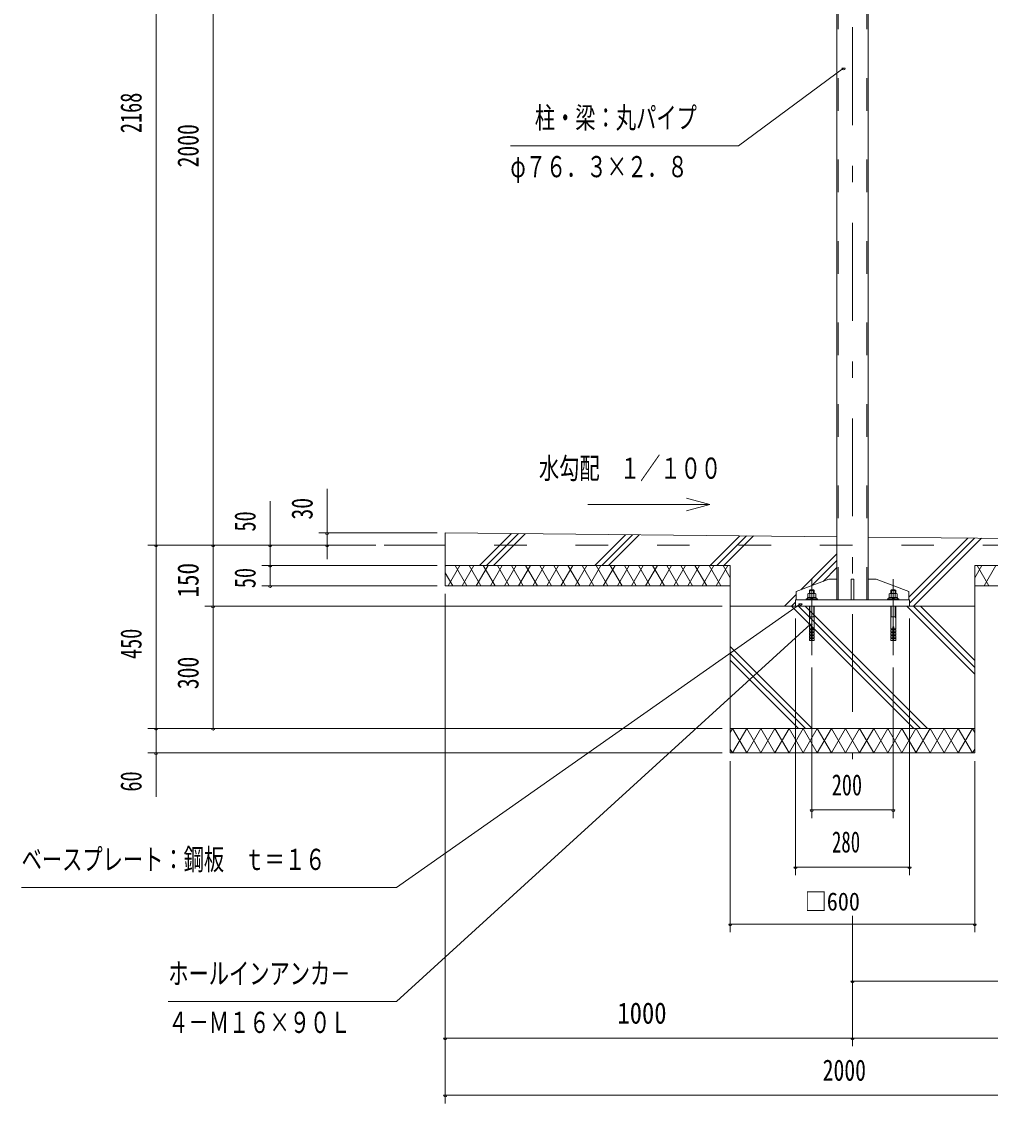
# Model space of a CAD drawing. Units: millimetres, scale not verified, with parts at other scales. Extents: x -22476 to 22466, y -10500 to 10500.
# Drawn here: x 10405 to 16351, y -2830 to 3806 of the extents above; entities that cross this region are included whole.
import ezdxf
from ezdxf.enums import TextEntityAlignment as Align

# ---------------------------------------------------------------- set-up
doc = ezdxf.new("R2010")
doc.units = ezdxf.units.MM
doc.header["$LTSCALE"] = 50
doc.linetypes.add('USER2', pattern=[10, 4, -6])
doc.linetypes.add('USER3', pattern=[24, 12, -5, 2, -5])
for name, color, linetype, lineweight in [('0-6_2-0BOLD', 7, 'Continuous', 18), ('0-7_2-1HIDDEN', 3, 'USER2', 18), ('0-8_2-2CENTER', 3, 'USER3', 18), ('0-9_2-4THIN', 4, 'Continuous', 18), ('0-A_2-5DIM', 3, 'Continuous', 18), ('0-B_2-6HATCH', 2, 'Continuous', 18)]:
    doc.layers.add(name, color=color, linetype=linetype, lineweight=lineweight)
doc.styles.add('ＭＳ ゴシック', font='')
doc.styles.get('ＭＳ ゴシック').set_extended_font_data('MS Gothic')

msp = doc.modelspace()

# ---------------------------------------------------------------- linework, layer by layer
at = {"layer": '0-6_2-0BOLD'}
for p, q in [((15409.22, 259.93), (15409.22, 4971.62)), ((15599.97, 4513.56), (15599.97, 259.93)), ((13004.59, 669.93), (13004.59, 344.93)), ((15409.22, 645.88), (13004.6, 669.93)), ((17701.21, 622.96), (15599.97, 643.98)), ((13004.59, 594.93), (12629.58, 594.93)), ((13004.6, 344.93), (14754.59, 344.93)), ((15497.1, 259.93), (15497.1, 384.93)), ((16254.59, 344.93), (17504.59, 344.93)), ((15159.22, 259.93), (15159.22, 309.93)), ((15227.72, 265.68), (15227.72, 273.18)), ((15230.06, 295.92), (15230.06, 273.18)), ((15239.6, 316.41), (15269.6, 316.41)), ((15242.33, 273.18), (15242.33, 295.92)), ((15247.1, 265.68), (15254.6, 273.18)), ((15262.1, 273.18), (15254.6, 265.68)), ((15266.87, 295.92), (15266.87, 273.18)), ((15289.6, 265.68), (15289.6, 259.93)), ((15744.6, 321.41), (15739.6, 316.41)), ((15742.33, 295.92), (15742.33, 273.18)), ((15747.1, 273.18), (15754.6, 265.68)), ((15762.09, 265.68), (15754.6, 273.18)), ((15766.86, 273.18), (15766.86, 295.92)), ((14754.59, 219.93), (16254.59, 219.93)), ((15239.59, 80.94), (15239.59, 219.93)), ((15854.6, 219.93), (15854.6, 259.93)), ((15239.59, 154.03), (15269.59, 154.03)), ((15739.59, 154.03), (15769.6, 154.03)), ((15239.59, 80.94), (15251.59, 80.94)), ((15251.59, 74.94), (15239.59, 74.94)), ((15742.59, 80.94), (15739.59, 74.94)), ((15239.59, 56.94), (15251.59, 56.94)), ((15239.59, 44.94), (15251.59, 44.94)), ((15251.59, 38.94), (15239.59, 38.94)), ((15239.59, 26.94), (15251.59, 26.94)), ((15251.59, 20.94), (15239.59, 20.94)), ((15266.59, 62.94), (15269.59, 56.94)), ((15266.59, 44.94), (15269.59, 38.94)), ((15266.59, 26.94), (15269.59, 20.94)), ((15742.59, 62.94), (15739.59, 56.94)), ((15742.59, 44.94), (15739.59, 38.94)), ((15739.59, 26.94), (15751.59, 26.94)), ((15751.59, 20.94), (15739.59, 20.94)), ((15769.6, 38.94), (15766.59, 44.94)), ((16254.59, -530.07), (14754.59, -530.07))]:
    msp.add_line(p, q, dxfattribs=at)
for points in [[(17504.59, 469.93), (16254.59, 469.93), (16254.59, -680.07), (14754.59, -680.07), (14754.59, 469.93), (13004.6, 469.93)], [(15159.22, 309.93), (15359.22, 384.93), (15409.22, 384.93)], [(15497.1, 384.93), (15512.1, 384.93), (15512.1, 259.93)], [(15599.97, 384.93), (15649.97, 384.93), (15849.97, 309.93), (15849.97, 259.93)], [(15289.6, 265.68), (15219.6, 265.68), (15219.6, 259.93)], [(15227.72, 273.18), (15281.47, 273.18), (15281.47, 265.68)], [(15279.13, 273.18), (15279.13, 295.92), (15275.22, 298.18), (15233.97, 298.18), (15230.06, 295.92)], [(15239.6, 298.18), (15239.6, 316.41), (15244.6, 321.41), (15264.6, 321.41), (15269.6, 316.41), (15269.6, 298.18)], [(15719.6, 259.93), (15719.6, 265.68), (15789.6, 265.68), (15789.6, 259.93)], [(15781.47, 265.68), (15781.47, 273.18), (15727.72, 273.18), (15727.72, 265.68)], [(15730.06, 273.18), (15730.06, 295.92), (15733.97, 298.18), (15775.22, 298.18), (15779.13, 295.92), (15779.13, 273.18)], [(15769.6, 298.18), (15769.6, 316.41), (15739.6, 316.41), (15739.6, 298.18)], [(15744.6, 321.41), (15764.6, 321.41), (15769.6, 316.41)], [(15854.6, 259.93), (15154.6, 259.93), (15154.6, 219.93)], [(15269.59, 219.93), (15269.59, 80.94), (15257.59, 80.94)], [(15751.59, 80.94), (15739.59, 80.94), (15739.59, 219.93)], [(15769.59, 219.93), (15769.6, 80.94), (15757.6, 80.94)], [(15257.59, 92.94), (15251.59, 92.94), (15251.59, 8.94), (15239.59, 8.94), (15239.59, 20.94), (15242.59, 26.94)], [(15251.59, 62.94), (15239.59, 62.94), (15239.59, 74.94), (15242.59, 80.94)], [(15257.59, 20.94), (15269.59, 20.94), (15269.59, 8.94), (15257.59, 8.94), (15257.59, 92.94)], [(15257.59, 74.94), (15269.59, 74.94), (15266.59, 80.94)], [(15269.59, 74.94), (15269.59, 62.94), (15257.59, 62.94)], [(15757.6, 92.94), (15751.59, 92.94), (15751.59, 8.94), (15739.59, 8.94), (15739.59, 20.94), (15742.59, 26.94)], [(15751.59, 62.94), (15739.59, 62.94), (15739.59, 74.94), (15751.59, 74.94)], [(15769.6, 20.94), (15769.6, 8.94), (15757.6, 8.94), (15757.6, 92.94)], [(15757.6, 74.94), (15769.6, 74.94), (15766.59, 80.94)], [(15769.6, 74.94), (15769.6, 62.94), (15757.6, 62.94)], [(15239.59, 44.94), (15239.59, 56.94), (15242.59, 62.94)], [(15239.59, 26.94), (15239.59, 38.94), (15242.59, 44.94)], [(15257.59, 56.94), (15269.59, 56.94), (15269.59, 44.94), (15257.59, 44.94)], [(15257.59, 38.94), (15269.59, 38.94), (15269.59, 26.94), (15257.59, 26.94)], [(15751.59, 44.94), (15739.59, 44.94), (15739.59, 56.94), (15751.59, 56.94)], [(15739.59, 26.94), (15739.59, 38.94), (15751.59, 38.94)], [(15757.6, 56.94), (15769.6, 56.94), (15766.59, 62.94)], [(15769.6, 56.94), (15769.6, 44.94), (15757.6, 44.94)], [(15757.6, 38.94), (15769.6, 38.94), (15769.6, 26.94), (15757.6, 26.94)], [(15757.6, 20.94), (15769.6, 20.94), (15766.59, 26.94)]]:
    msp.add_lwpolyline(points, dxfattribs=at)
for centre, radius, start, end in [((15236.19, 288.72), 9.46, 49.5701, 90), ((15254.6, 263.73), 34.45, 69.13593, 110.86406), ((15273, 288.72), 9.46, 90, 130.42989), ((15736.19, 288.72), 9.46, 49.57011, 90), ((15754.6, 263.73), 34.45, 69.13594, 110.86407), ((15773, 288.72), 9.46, 90, 130.4299)]:
    msp.add_arc(centre, radius, start, end, dxfattribs=at)
at = {"layer": '0-7_2-1HIDDEN'}
for p, q in [((15416.21, 259.93), (15416.21, 4971.62)), ((15592.96, 259.93), (15592.96, 4513.56)), ((18004.59, 594.93), (13004.6, 594.93))]:
    msp.add_line(p, q, dxfattribs=at)
at = {"layer": '0-8_2-2CENTER'}
for p, q in [((15504.59, 4971.62), (15504.59, -718.2)), ((15254.59, -80.32), (15254.59, 384.93)), ((15754.59, -80.32), (15754.59, 384.93))]:
    msp.add_line(p, q, dxfattribs=at)
at = {"layer": '0-9_2-4THIN'}
for p, q in [((15243.35, 298.18), (15243.35, 320.16)), ((15265.85, 320.16), (15265.85, 298.18)), ((15743.35, 298.18), (15743.35, 320.16)), ((15765.85, 320.16), (15765.85, 298.18))]:
    msp.add_line(p, q, dxfattribs=at)
for points in [[(15239.59, 148.83), (15242.6, 154.03), (15242.59, 219.93)], [(15266.59, 219.93), (15266.59, 154.03), (15269.59, 148.83)], [(15742.6, 219.93), (15742.6, 154.03), (15739.59, 148.83)], [(15769.6, 148.83), (15766.59, 154.03), (15766.59, 219.93)]]:
    msp.add_lwpolyline(points, dxfattribs=at)
at = {"layer": '0-A_2-5DIM'}
for p, q in [((11229.58, -950.06), (11229.58, 6014.93)), ((11579.58, 6014.93), (11579.58, -530.06)), ((14804.59, 3044.93), (15449.57, 3520.34)), ((15459.57, 3520.34), (15439.57, 3520.34)), ((14804.59, 3044.93), (13404.59, 3044.93)), ((12279.58, 507.96), (12279.58, 939.93)), ((11929.58, 864.93), (11929.58, 344.93)), ((14629.59, 844.93), (14484.7, 883.75)), ((12954.6, 669.93), (12229.58, 669.93)), ((12289.58, 669.93), (12269.58, 669.93)), ((12579.58, 594.93), (11179.58, 594.93)), ((11239.58, 594.93), (11219.58, 594.93)), ((11589.58, 594.93), (11569.58, 594.93)), ((11939.58, 594.93), (11919.58, 594.93)), ((12289.58, 594.93), (12269.58, 594.93)), ((12954.6, 469.93), (11879.58, 469.93)), ((11939.58, 469.93), (11919.58, 469.93)), ((11879.58, 344.93), (12954.6, 344.93)), ((11939.58, 344.93), (11919.58, 344.93)), ((13004.6, 294.93), (13004.6, -2830.07)), ((11529.58, 219.93), (14704.59, 219.93)), ((11589.58, 219.93), (11569.58, 219.93)), ((15194.92, 234.81), (15174.92, 234.81)), ((15154.6, 144.93), (15154.6, -1430.07)), ((15854.6, -1430.07), (15854.6, 144.93)), ((12704.59, -2205.07), (15247.04, 110.57)), ((15257.04, 110.57), (15237.04, 110.57)), ((15254.59, -1080.07), (15254.59, -155.32)), ((15754.59, -1080.07), (15754.59, -155.32)), ((11179.58, -530.06), (14704.59, -530.06)), ((11239.58, -530.06), (11219.58, -530.06)), ((11589.58, -530.06), (11569.58, -530.06)), ((14704.59, -680.06), (11179.58, -680.06)), ((11239.58, -680.06), (11219.58, -680.06)), ((14754.59, -1780.07), (14754.59, -730.07)), ((16254.59, -730.06), (16254.59, -1780.07)), ((15264.59, -1030.07), (15244.59, -1030.07)), ((15754.59, -1030.07), (15254.59, -1030.07)), ((15764.59, -1030.07), (15744.59, -1030.07)), ((15164.6, -1380.07), (15144.6, -1380.07)), ((15154.6, -1380.07), (15854.6, -1380.07)), ((15864.6, -1380.07), (15844.6, -1380.07)), ((15504.59, -2480.07), (15504.59, -1680.07)), ((14764.59, -1730.07), (14744.59, -1730.07)), ((16254.59, -1730.07), (14754.59, -1730.07)), ((16264.59, -1730.07), (16244.59, -1730.07)), ((15514.59, -2080.07), (15494.59, -2080.07)), ((18397.09, -2080.07), (15504.59, -2080.07)), ((11304.6, -2205.07), (12704.59, -2205.07)), ((13014.6, -2430.07), (12994.6, -2430.07)), ((18004.59, -2430.07), (13004.6, -2430.07)), ((15514.59, -2430.07), (15494.59, -2430.07)), ((13014.6, -2780.07), (12994.6, -2780.07)), ((13004.6, -2780.07), (18004.59, -2780.07))]:
    msp.add_line(p, q, dxfattribs=at)
for points in [[(14484.7, 806.11), (14629.59, 844.93), (13879.59, 844.93)], [(15184.92, 234.82), (12704.59, -1505.07), (10404.56, -1505.07)]]:
    msp.add_lwpolyline(points, dxfattribs=at)
for centre in [(15449.57, 3520.34), (12279.58, 669.93), (11229.58, 594.93), (11579.58, 594.93), (11929.58, 594.93), (12279.58, 594.93), (11929.58, 469.93), (11929.58, 344.93), (11579.58, 219.93), (15184.92, 234.81), (15247.04, 110.57), (11229.58, -530.06), (11579.58, -530.06), (11229.58, -680.06), (15254.59, -1030.07), (15754.59, -1030.07), (15154.6, -1380.07), (15854.6, -1380.07), (14754.59, -1730.07), (16254.59, -1730.07), (15504.59, -2080.07), (13004.6, -2430.07), (15504.59, -2430.07), (13004.6, -2780.07)]:
    msp.add_arc(centre, 10, 180, 0, dxfattribs=at)
at = {"layer": '0-B_2-6HATCH'}
for p, q in [((13215.85, 469.93), (13411.78, 665.86)), ((13453.78, 665.44), (13258.28, 469.93)), ((13300.7, 469.93), (13495.79, 665.02)), ((13922.96, 469.93), (14111.88, 658.86)), ((14153.89, 658.44), (13965.38, 469.93)), ((14007.81, 469.93), (14195.9, 658.02)), ((14630.06, 469.93), (14811.99, 651.86)), ((14854, 651.44), (14672.49, 469.93)), ((14714.91, 469.93), (14896, 651.02)), ((16212.2, 637.85), (15849.97, 275.62)), ((16254.2, 637.43), (15854.6, 237.82)), ((15879.13, 219.93), (16296.21, 637.01)), ((15187.94, 320.7), (15409.22, 541.98)), ((13004.59, 464.8), (13007.55, 469.93)), ((13094.16, 469.93), (13021.99, 344.93)), ((13137.46, 344.93), (13065.29, 469.93)), ((13180.76, 469.93), (13108.59, 344.93)), ((13224.06, 344.93), (13151.89, 469.93)), ((13267.36, 469.93), (13195.19, 344.93)), ((13310.66, 344.93), (13238.49, 469.93)), ((13353.96, 469.93), (13281.79, 344.93)), ((13397.27, 344.93), (13325.1, 469.93)), ((13440.56, 469.93), (13368.4, 344.93)), ((13483.87, 344.93), (13411.7, 469.93)), ((13527.17, 469.93), (13455, 344.93)), ((13570.47, 344.93), (13498.3, 469.93)), ((13613.77, 469.93), (13541.6, 344.93)), ((13657.07, 344.93), (13584.91, 469.93)), ((13700.37, 469.93), (13628.2, 344.93)), ((13743.68, 344.93), (13671.51, 469.93)), ((13786.98, 469.93), (13714.81, 344.93)), ((13830.28, 344.93), (13758.11, 469.93)), ((13873.58, 469.93), (13801.41, 344.93)), ((13916.88, 344.93), (13844.71, 469.93)), ((13960.18, 469.93), (13888.01, 344.93)), ((14003.48, 344.93), (13931.31, 469.93)), ((14046.78, 469.93), (13974.62, 344.93)), ((14090.09, 344.93), (14017.92, 469.93)), ((14133.38, 469.93), (14061.22, 344.93)), ((14176.69, 344.93), (14104.52, 469.93)), ((14219.99, 469.93), (14147.82, 344.93)), ((14263.29, 344.93), (14191.12, 469.93)), ((14306.59, 469.93), (14234.42, 344.93)), ((14349.89, 344.93), (14277.73, 469.93)), ((14393.19, 469.93), (14321.02, 344.93)), ((14436.5, 344.93), (14364.33, 469.93)), ((14479.8, 469.93), (14407.63, 344.93)), ((14523.1, 344.93), (14450.93, 469.93)), ((14566.4, 469.93), (14494.23, 344.93)), ((14609.7, 344.93), (14537.53, 469.93)), ((14653, 469.93), (14580.83, 344.93)), ((14696.3, 344.93), (14624.13, 469.93)), ((14739.6, 469.93), (14667.44, 344.93)), ((14710.74, 469.93), (14754.59, 393.97)), ((15409.22, 499.55), (15255.82, 346.16)), ((16298.45, 469.93), (16254.59, 393.97)), ((16341.75, 344.93), (16269.58, 469.93)), ((16385.05, 469.93), (16312.88, 344.93)), ((13050.85, 344.93), (13004.59, 425.06)), ((15323.7, 371.61), (15409.22, 457.12)), ((14754.59, 345.89), (14754.04, 344.93)), ((16254.59, 345.89), (16255.15, 344.93)), ((15159.22, 291.98), (15087.17, 219.93)), ((15129.6, 219.93), (15154.6, 244.93)), ((15880.06, -530.07), (15130.06, 219.93)), ((15172.49, 219.93), (15922.49, -530.07)), ((15964.91, -530.07), (15214.91, 219.93)), ((15837.17, 219.93), (16254.59, -197.5)), ((16254.59, -155.07), (15879.59, 219.93)), ((15922.02, 219.93), (16254.59, -112.64)), ((14754.59, -26.86), (15257.81, -530.07)), ((15215.38, -530.07), (14754.59, -69.28)), ((14754.59, -111.71), (15172.95, -530.07)), ((14754.59, -554.11), (14768.47, -530.07)), ((14855.07, -530.07), (14768.47, -680.07)), ((14941.68, -530.07), (15028.28, -680.07)), ((15028.28, -680.07), (15114.88, -530.07)), ((15114.88, -530.07), (15201.48, -680.07)), ((15201.48, -680.07), (15288.08, -530.07)), ((15288.09, -530.07), (15374.69, -680.07)), ((15461.29, -680.07), (15374.69, -530.07)), ((15374.69, -680.07), (15461.29, -530.07)), ((15547.89, -530.07), (15461.29, -680.07)), ((15807.7, -530.07), (15894.31, -680.07)), ((15894.3, -680.07), (15980.9, -530.07)), ((16240.72, -530.07), (16254.59, -554.11)), ((14768.47, -680.07), (14754.59, -656.03))]:
    msp.add_line(p, q, dxfattribs=at)
for points in [[(14768.47, -530.07), (14855.07, -680.07), (14941.68, -530.07)], [(15028.28, -530.07), (14941.68, -680.07), (14855.08, -530.07)], [(15374.69, -530.07), (15288.09, -680.07), (15201.48, -530.07), (15114.88, -680.07), (15028.28, -530.07)], [(15461.29, -530.07), (15547.9, -680.07), (15634.5, -530.07)], [(15894.3, -530.07), (15807.7, -680.07), (15721.1, -530.07), (15634.5, -680.07), (15547.9, -530.07)], [(15634.5, -530.07), (15721.1, -680.07), (15807.7, -530.07)], [(16067.51, -530.07), (15980.91, -680.07), (15894.31, -530.07)], [(15980.91, -530.07), (16067.51, -680.07), (16154.11, -530.07)], [(16240.71, -530.07), (16154.11, -680.07), (16067.51, -530.07)], [(16154.11, -530.07), (16240.72, -680.07), (16254.59, -656.03)]]:
    msp.add_lwpolyline(points, dxfattribs=at)

# ---------------------------------------------------------------- texts
at = {"layer": '0-A_2-5DIM', "color": 7, "style": 'ＭＳ ゴシック'}
for s, width, p in [('2168', 0.7, (11179.58, 3122.48)), ('2000', 0.75, (11529.58, 2911.9)), ('30', 0.75, (12229.58, 751.62)), ('50', 0.7, (11879.58, 678.21)), ('150', 0.8, (11529.58, 272.94)), ('50', 0.7, (11879.58, 330.71)), ('450', 0.7, (11179.58, -103.95)), ('300', 0.75, (11529.58, -289.17)), ('60', 0.7, (11179.58, -917.18))]:
    msp.add_text(s, height=130.2, rotation=90, dxfattribs=dict(at, width=width)).set_placement(p, align=Align.BOTTOM_LEFT)
for s, height, width, p in [('柱・梁：丸パイプ', 130.2, 0.7, (13554.59, 3112.7)), ('φ７６．３×２．８', 130.2, 0.7, (13404.59, 2812.69)), ('水勾配\u3000１／１００', 130.2, 0.7, (13579.59, 962.7)), ('200', 130.2, 0.7, (15377.33, -980.07)), ('280', 130.2, 0.65, (15378.65, -1330.07)), ('ベースプレート：鋼板\u3000ｔ＝１６', 130.2, 0.7, (10404.56, -1437.28)), ('□600', 110.7, 0.9, (15210.85, -1680.07)), ('ホールインアンカ－', 130.2, 0.7, (11304.57, -2137.28)), ('1000', 130.2, 0.85, (14061.79, -2380.07)), ('４－Ｍ１６×９０Ｌ', 130.2, 0.7, (11304.59, -2437.28)), ('2000', 130.2, 0.75, (15321.56, -2730.07))]:
    msp.add_text(s, height=height, dxfattribs=dict(at, width=width)).set_placement(p, align=Align.BOTTOM_LEFT)

doc.saveas('drawing.dxf')
